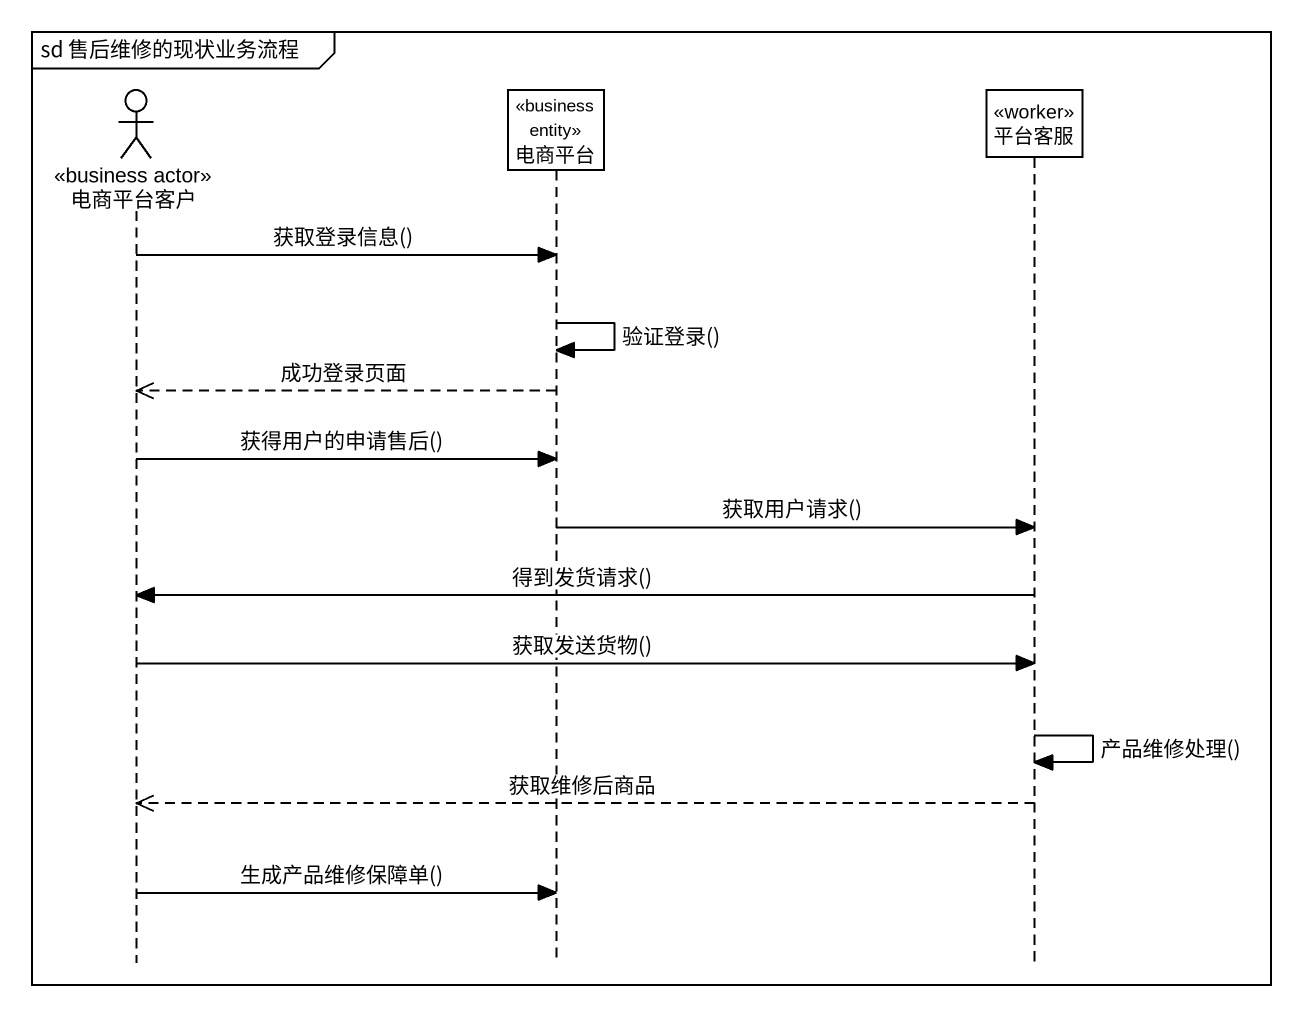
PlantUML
@startuml
mainframe sd 售后维修的现状业务流程
hide footbox
actor 电商平台客户 <<business actor>>
participant 电商平台 <<business entity>>
participant 平台客服 <<worker>>

电商平台客户 -> 电商平台 : 获取登录信息()
电商平台 -> 电商平台 : 验证登录()
电商平台 -->> 电商平台客户 : 成功登录页面
电商平台客户 -> 电商平台 : 获得用户的申请售后()
电商平台 -> 平台客服 : 获取用户请求()
平台客服 -> 电商平台客户 : 得到发货请求()
电商平台客户 -> 平台客服 : 获取发送货物()
平台客服 -> 平台客服 : 产品维修处理()
平台客服 -->> 电商平台客户 : 获取维修后商品
电商平台客户 -> 电商平台 : 生成产品维修保障单()
@enduml
